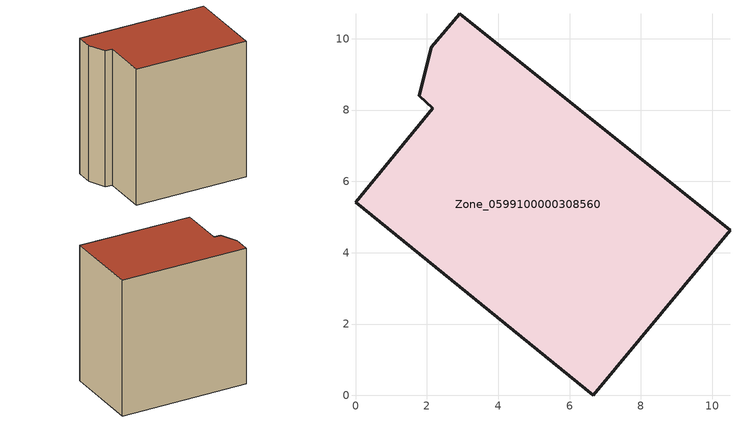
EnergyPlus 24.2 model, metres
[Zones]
Zone_0599100000308560
 floor ground (C_G): 2.12,9.76 2.92,10.7 10.5,4.62 6.66,0 0,5.41 2.17,8.05 1.79,8.4 z0
 wall outside (C_F): 0,5.41 6.66,0 10.5,4.62 2.92,10.7 2.12,9.76 1.79,8.4 2.17,8.05 0,5.41 z0:10.4
 roof outside (C_R): 2.92,10.7 2.12,9.76 1.79,8.4 2.17,8.05 0,5.41 6.66,0 10.5,4.62 z10.4
[BUILDING]
Pand.0599100000308560: North Axis=0; Terrain=City; Loads Convergence Tolerance Value=0.04; Temperature Convergence Tolerance Value=0.4; Solar Distribution=FullExterior; Maximum Number of Warmup Days=25; Minimum Number of Warmup Days=1
[Site:Location]
Rotterdam.The.Hague.AP_ZH_NLD Design_Conditions: Latitude=51.96; Longitude=4.45; Time Zone=1; Elevation=-4.5
[SITE:GROUNDTEMPERATURE:BUILDINGSURFACE]
18, 18, 18, 18, 18, 18, 18, 18, 18, 18, 18, 18
[MATERIAL] Thermal Absorptance=0.9; Solar Absorptance=0.7; Visible Absorptance=0.7
Name | Roughness | Thickness | Conductivity | Density | Specific Heat
G.TI.1946 | MediumSmooth | 0.15 | 1 | 540 | 1210
F.TI.1946 | Rough | 0.3 | 0.857143 | 1920 | 840
R.TI.1946 | MediumRough | 0.2 | 0.1 | 1500 | 1000
[CONSTRUCTION]
C_G: G.TI.1946
C_F: F.TI.1946
C_R: R.TI.1946
[ZONE]
Zone_0599100000308560: Type=1; Multiplier=1; Ceiling Height=Autocalculate; Volume=Autocalculate; Floor Area=autocalculate; Part of Total Floor Area=Yes
[ZONEINFILTRATION:DESIGNFLOWRATE]
Infil_Zone_0599100000308560: Zone or ZoneList or Space or SpaceList=Zone_0599100000308560; Schedule=AlwaysOn; Design Flow Rate Calculation Method=Flow/Area; Flow Rate per Floor Area=0.003; Constant Term Coefficient=1; Temperature Term Coefficient=0; Velocity Term Coefficient=0; Velocity Squared Term Coefficient=0
[HVACTEMPLATE:ZONE:IDEALLOADSAIRSYSTEM]
Zone_0599100000308560: Maximum Heating Supply Air Temperature=50; Minimum Cooling Supply Air Temperature=13; Maximum Heating Supply Air Humidity Ratio=0.0156; Minimum Cooling Supply Air Humidity Ratio=0.0077; Heating Limit=NoLimit; Cooling Limit=NoLimit; Dehumidification Control Type=ConstantSensibleHeatRatio; Cooling Sensible Heat Ratio=0.7; Dehumidification Setpoint=60; Humidification Control Type=None; Humidification Setpoint=30; Outdoor Air Method=None; Outdoor Air Flow Rate per Person=0.00944; Outdoor Air Flow Rate per Zone Floor Area=0; Outdoor Air Flow Rate per Zone=0; Demand Controlled Ventilation Type=None; Outdoor Air Economizer Type=NoEconomizer; Heat Recovery Type=None; Sensible Heat Recovery Effectiveness=0.7; Latent Heat Recovery Effectiveness=0.65
[ZONECONTROL:THERMOSTAT]
ThermostatControl_Zone_0599100000308560: Zone or ZoneList=Zone_0599100000308560; Control Type Schedule=DualSetpointControlType; Control 1=Thermostat_Zone_0599100000308560; Temperature Difference Between Cutout And Setpoint=0
[THERMOSTATSETPOINT:DUALSETPOINT]
Thermostat_Zone_0599100000308560: Heating Setpoint Temperature Schedule=HeatingSetpoint_Zone_0599100000308560; Cooling Setpoint Temperature Schedule=CoolingSetpoint_Zone_0599100000308560
[SCHEDULE:COMPACT]
HeatingSetpoint_Zone_0599100000308560: Through: 12/31, For: AllDays, Until: 24:00, 21
CoolingSetpoint_Zone_0599100000308560: Through: 12/31, For: AllDays, Until: 24:00, 24
DualSetpointControlType: Through: 12/31, For: AllDays, Until: 24:00, 4
AlwaysOn: Through: 12/31, For: AllDays, Until: 24:00, 1
